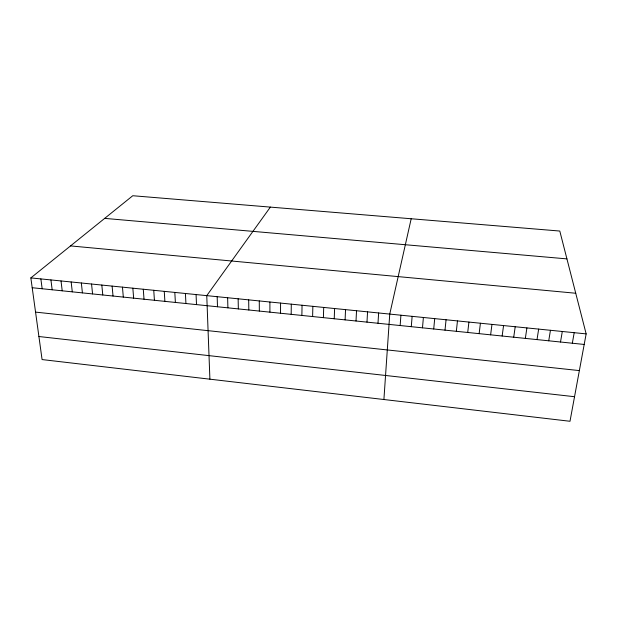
<?xml version="1.0" encoding="UTF-8"?>
<svg xmlns="http://www.w3.org/2000/svg" width="617" height="617" viewBox="0 0 617 617"><rect width="100%" height="100%" fill="white"/><g stroke="black" fill="none" stroke-linecap="round" stroke-linejoin="round"><path stroke-width="0.93" d="M280.527 313.243L280.573 303.086M291.178 314.338L291.293 304.166M301.875 315.441L302.052 305.253M312.618 316.544L312.858 306.34M323.401 317.655L323.709 307.436M334.229 318.765L334.599 308.531M345.104 319.884L345.535 309.634M356.017 321.002L356.526 310.744M366.984 322.128L367.555 311.855M377.99 323.262L378.63 312.973M383.905 399.523L389.751 314.092L411.192 218.75M400.14 325.537L400.919 315.218M411.284 326.686L412.133 316.351M422.483 327.835L423.393 317.485M433.72 328.984L434.7 318.627M445.004 330.149L446.06 319.768M456.333 331.314L457.459 320.917M467.717 332.478L468.912 322.074M479.147 333.658L480.412 323.231M490.623 334.838L491.965 324.395M502.145 336.018L503.565 325.568M513.714 337.206L515.21 326.74M525.337 338.401L526.91 327.92M537.014 339.605L538.656 329.1M548.729 340.808L550.449 330.296M560.506 342.019L562.303 331.491M572.329 343.229L574.196 332.686M586.15 333.89L570 421.272L42.079 359.564L30.85 277.905L132.778 195.728L559.796 231.043L586.15 333.89L30.85 277.905M270.369 207.104L206.757 295.643L209.903 379.185M104.682 218.379L566.93 258.885M70.531 245.913L575.73 293.245M32.2 287.73L584.199 344.448M35.555 312.109L579.363 370.601M38.91 336.52L574.535 396.708M40.869 278.915L42.164 288.756M50.926 279.933L52.167 289.782M61.021 280.951L62.209 290.815M71.156 281.969L72.289 291.849M81.336 282.995L82.416 292.89M91.555 284.028L92.573 293.931M101.813 285.062L102.784 294.98M112.117 286.103L113.027 296.037M122.459 287.144L123.315 297.093M132.848 288.193L133.642 298.158M143.275 289.242L144.016 299.222M153.749 290.298L154.427 300.286M164.261 291.355L164.886 301.366M174.819 292.419L175.382 302.446M185.424 293.491L185.925 303.525M196.067 294.564L196.507 304.613M217.176 296.692L217.493 306.772M227.634 297.749L227.897 307.837M238.139 298.805L238.339 308.909M248.682 299.87L248.821 309.989M259.271 300.934L259.348 311.068M269.899 302.006L269.914 312.156"/></g></svg>
